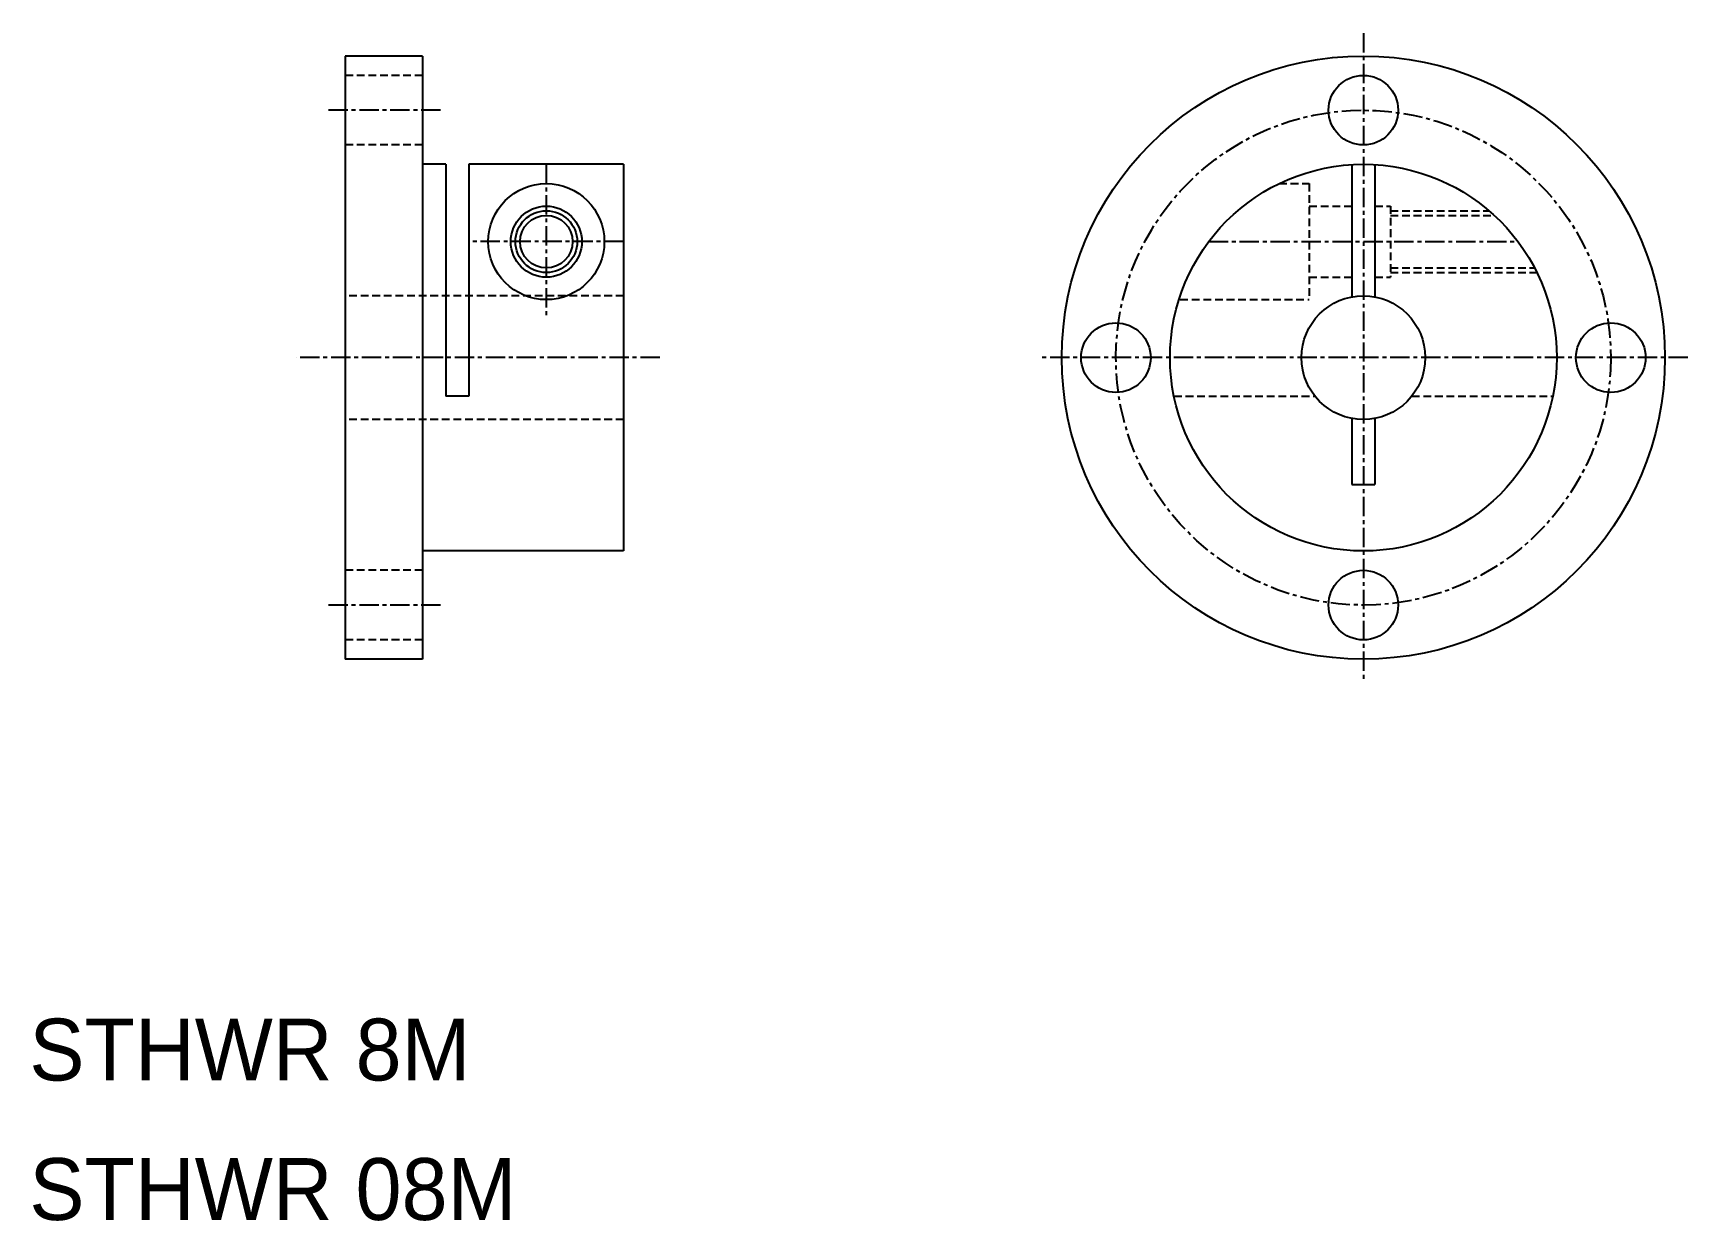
# Model space of a CAD drawing. Extents: x 435 to 542, y -389 to -312.
import ezdxf

# ---------------------------------------------------------------- set-up
doc = ezdxf.new("R2010")
doc.units = 0
doc.linetypes.add('CENTER', pattern=[2, 1.25, -0.25, 0.25, -0.25])
doc.linetypes.add('DASHED', pattern=[0.75, 0.5, -0.25])
doc.layers.get('0').update_dxf_attribs({"linetype": 'CONTINUOUS'})
doc.layers.add('CENTER', color=1, linetype='CENTER')

msp = doc.modelspace()

# ---------------------------------------------------------------- linework, layer by layer
at = {"color": 7, "linetype": 'CONTINUOUS'}
for p, q in [((454.82, -313.68), (454.82, -352.68)), ((459.82, -313.68), (454.82, -313.68)), ((459.82, -313.68), (459.82, -352.68)), ((461.32, -320.68), (459.82, -320.68)), ((461.32, -320.68), (461.32, -335.68)), ((472.82, -320.68), (462.82, -320.68)), ((462.82, -320.68), (462.82, -335.68)), ((472.82, -320.68), (472.82, -345.68)), ((519.9, -320.7), (519.9, -329.25)), ((521.4, -320.7), (521.4, -329.25)), ((519.9, -337.11), (519.9, -341.38)), ((521.4, -337.11), (521.4, -341.38)), ((472.82, -345.68), (459.82, -345.68)), ((459.82, -352.68), (454.82, -352.68))]:
    msp.add_line(p, q, dxfattribs=at)
at = {"color": 3, "linetype": 'DASHED'}
for p, q in [((459.82, -314.93), (454.82, -314.93)), ((459.82, -319.43), (454.82, -319.43)), ((515.2, -321.93), (517.15, -321.93)), ((517.15, -321.93), (517.15, -329.43)), ((517.15, -323.38), (519.9, -323.38)), ((521.4, -323.38), (522.4, -323.38)), ((522.4, -323.38), (522.4, -327.98)), ((522.4, -323.68), (528.78, -323.68)), ((522.4, -323.98), (529.12, -323.98)), ((522.4, -327.38), (531.73, -327.38)), ((517.15, -327.98), (519.9, -327.98)), ((521.4, -327.98), (522.4, -327.98)), ((522.4, -327.68), (531.88, -327.68)), ((472.82, -329.18), (454.82, -329.18)), ((508.81, -329.43), (517.15, -329.43)), ((508.41, -335.68), (517.53, -335.68)), ((523.78, -335.68), (532.9, -335.68)), ((472.82, -337.18), (454.82, -337.18)), ((459.82, -346.93), (454.82, -346.93)), ((459.82, -351.43), (454.82, -351.43))]:
    msp.add_line(p, q, dxfattribs=at)
for p, q in [((462.82, -335.68), (461.32, -335.68)), ((519.9, -341.38), (521.4, -341.38))]:
    msp.add_line(p, q)
at = {"color": 7, "linetype": 'CONTINUOUS'}
for centre, radius in [((520.65, -333.18), 19.5), ((520.65, -317.18), 2.25), ((520.65, -333.18), 12.5), ((467.82, -325.68), 3.75), ((467.82, -325.68), 2.3), ((467.82, -325.68), 1.7), ((520.65, -333.18), 4), ((504.65, -333.18), 2.25), ((536.65, -333.18), 2.25), ((520.65, -349.18), 2.25)]:
    msp.add_circle(centre, radius, dxfattribs=at)
at = {"color": 3, "linetype": 'CONTINUOUS'}
msp.add_circle((467.82, -325.68), 2, dxfattribs=at)
at = {"layer": 'CENTER'}
for p, q in [((520.65, -312.19), (520.65, -354.16)), ((460.98, -317.18), (453.63, -317.18)), ((467.82, -320.68), (467.82, -330.68)), ((472.82, -325.68), (462.82, -325.68)), ((510.65, -325.68), (530.65, -325.68)), ((475.15, -333.18), (451.64, -333.18)), ((541.64, -333.18), (499.67, -333.18)), ((460.98, -349.18), (453.63, -349.18))]:
    msp.add_line(p, q, dxfattribs=at)
at = {"layer": 'CENTER', "color": 1, "linetype": 'CENTER'}
msp.add_circle((520.65, -333.18), 16, dxfattribs=at)

# ---------------------------------------------------------------- texts
at = {"color": 7, "linetype": 'CONTINUOUS'}
for s, p in [('STHWR 8M', (434.39, -379.92)), ('STHWR 08M', (434.39, -388.94))]:
    msp.add_text(s, height=4, dxfattribs=at).set_placement(p)

doc.saveas('drawing.dxf')
